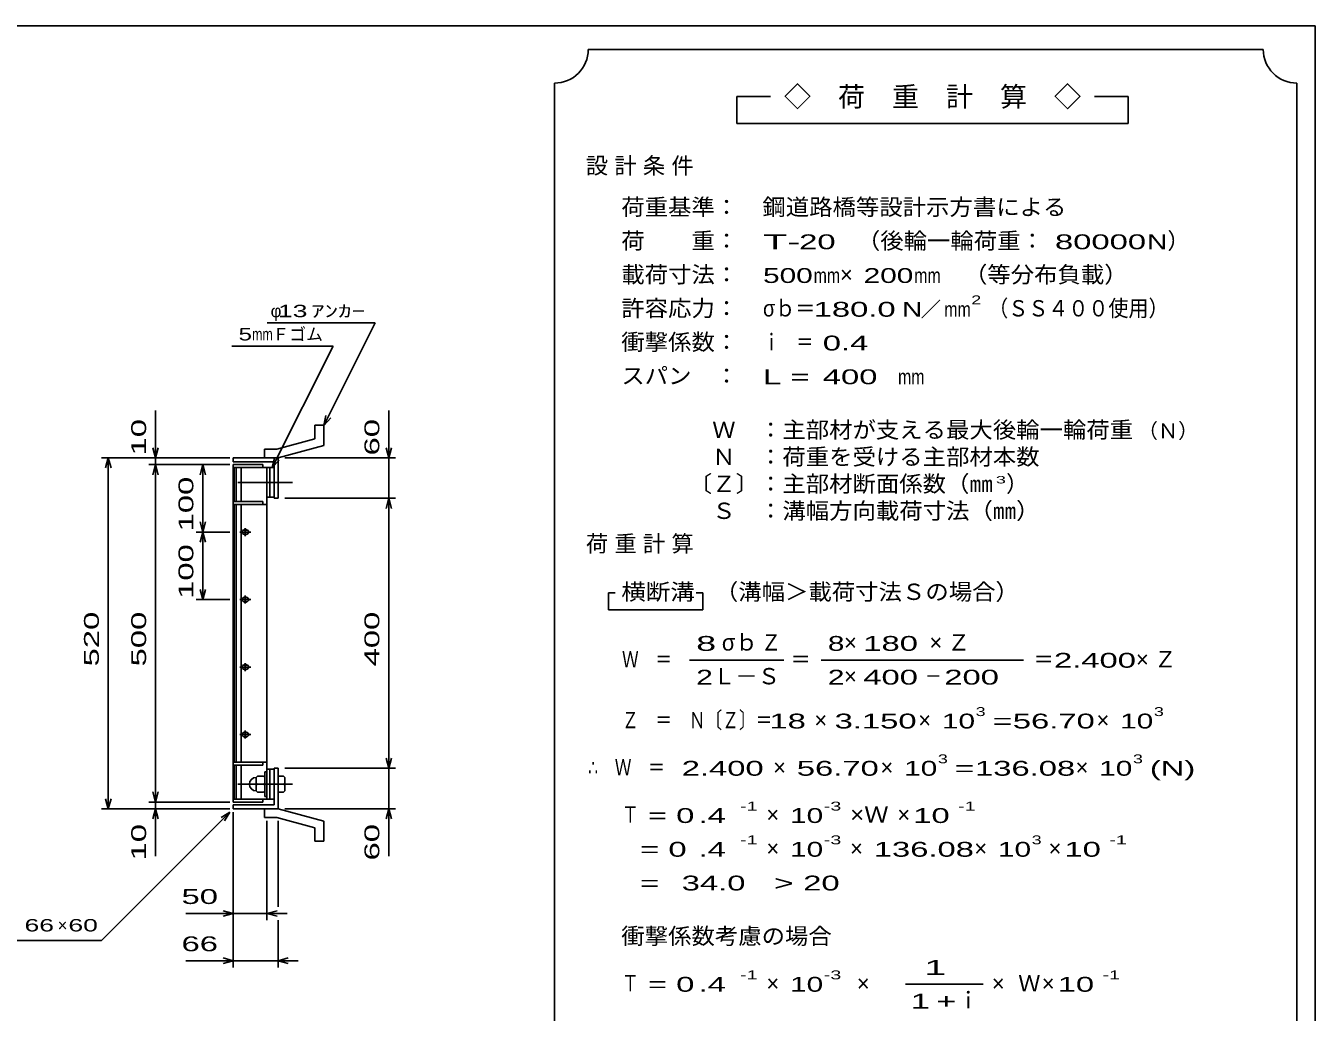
# Model space of a CAD drawing. Units: millimetres, scale not verified. Extents: x -1820 to 1731, y -1282 to 1054.
# Drawn here: x -179 to 1731, y -408 to 1054 of the extents above; entities that cross this region are included whole.
import ezdxf
from ezdxf.enums import TextEntityAlignment as Align

# ---------------------------------------------------------------- set-up
doc = ezdxf.new("R2010")
doc.units = ezdxf.units.MM
doc.header["$LTSCALE"] = 10
doc.linetypes.add('CHAIN', pattern=[18.5, 12, -1.5, 3.5, -1.5])
for name, color, linetype, lineweight in [('0_2', 150, 'Continuous', 25), ('16', 3, 'Continuous', 25), ('19', 6, 'Continuous', 25), ('22', 2, 'Continuous', 25)]:
    doc.layers.add(name, color=color, linetype=linetype, lineweight=lineweight)
doc.styles.add('ベクトル', font='')
doc.styles.get('ベクトル').set_extended_font_data('ベクトル')

msp = doc.modelspace()

# ---------------------------------------------------------------- linework, layer by layer
at = {"layer": '0_2'}
for p, q in [((-1729, 1053.5), (1731, 1053.5)), ((1731, 1053.5), (1731, -1146.5))]:
    msp.add_line(p, q, dxfattribs=at)
at = {"layer": '16'}
for p, q in [((128, 403.5), (172, 403.5)), ((128, 399), (128, 403.5)), ((172, 399), (172, 403.5)), ((128, 399), (172, 399)), ((128, -92), (128, 399)), ((128, 399), (178, 399)), ((129.5, 349), (129.5, 399)), ((132.5, 349), (132.5, 399)), ((140, 349), (140, 399)), ((178, -92), (178, 399)), ((178, 399), (182.5, 399)), ((182.5, 399), (182.5, 355)), ((188.5, 399), (182.5, 399)), ((188.5, 355), (188.5, 399)), ((128, 344.5), (128, 349)), ((128, 349), (172, 349)), ((128, 344.5), (178, 344.5)), ((129.5, -37.5), (129.5, 344.5)), ((132.5, -37.5), (132.5, 344.5)), ((140, -37.5), (140, 344.5)), ((172, 344.5), (172, 349)), ((182.5, 355), (178, 355)), ((182.5, 355), (188.5, 355)), ((144, 306.5), (148, 306.5)), ((146, 297.5), (146, 309.5)), ((138, 303.5), (154, 303.5)), ((144, 300.5), (148, 300.5)), ((138, 203.5), (154, 203.5)), ((144, 206.5), (148, 206.5)), ((144, 200.5), (148, 200.5)), ((146, 197.5), (146, 209.5)), ((138, 103.5), (154, 103.5)), ((144, 106.5), (148, 106.5)), ((144, 100.5), (148, 100.5)), ((146, 97.5), (146, 109.5)), ((138, 3.5), (154, 3.5)), ((144, 6.5), (148, 6.5)), ((144, 0.5), (148, 0.5)), ((146, -2.5), (146, 9.5)), ((128, -42), (128, -37.5)), ((128, -37.5), (178, -37.5)), ((172, -42), (172, -37.5)), ((128, -42), (172, -42)), ((129.5, -92), (129.5, -42)), ((132.5, -92), (132.5, -42)), ((140, -92), (140, -42)), ((175, -88.5), (175, -51.5)), ((175, -51.5), (178, -51.5)), ((182.5, -48), (178, -48)), ((178, -51.5), (178, -88.5)), ((182.5, -92), (182.5, -48)), ((182.5, -48), (188.5, -48)), ((188.5, -48), (188.5, -92)), ((164, -58), (162, -60)), ((162, -60), (162, -80)), ((162, -68), (164, -70)), ((164, -70), (162, -72)), ((173, -58), (164, -58)), ((173, -70), (164, -70)), ((175, -60), (173, -58)), ((173, -70), (175, -68)), ((175, -72), (173, -70)), ((128, -92), (172, -92)), ((128, -96.5), (128, -92)), ((128, -92), (178, -92)), ((162, -80), (164, -82)), ((164, -82), (173, -82)), ((172, -96.5), (172, -92)), ((173, -82), (175, -80)), ((178, -88.5), (175, -88.5)), ((178, -92), (182.5, -92)), ((188.5, -92), (182.5, -92)), ((128, -96.5), (172, -96.5))]:
    msp.add_line(p, q, dxfattribs=at)
at = {"layer": '16', "linetype": 'CHAIN'}
for p, q in [((135, 377), (216, 377)), ((135, -70), (216, -70))]:
    msp.add_line(p, q, dxfattribs=at)
at = {"layer": '16'}
for centre, radius, start, end in [((144, 303.5), 3, 90, 270), ((146, 303.5), 4, 46.6, 133.4), ((148, 303.5), 3, 270, 90), ((146, 303.5), 4, 226.6, 313.4), ((144, 203.5), 3, 90, 270), ((146, 203.5), 4, 46.6, 133.4), ((146, 203.5), 4, 226.6, 313.4), ((148, 203.5), 3, 270, 90), ((144, 103.5), 3, 90, 270), ((146, 103.5), 4, 46.6, 133.4), ((146, 103.5), 4, 226.6, 313.4), ((148, 103.5), 3, 270, 90), ((144, 3.5), 3, 90, 270), ((146, 3.5), 4, 46.6, 133.4), ((146, 3.5), 4, 226.6, 313.4), ((148, 3.5), 3, 270, 90), ((162, -70), 10, 90, 270)]:
    msp.add_arc(centre, radius, start, end, dxfattribs=at)
at = {"layer": '19'}
for p, q in [((249.11, 461.62), (262.11, 461.62)), ((249.11, 441.6), (249.11, 461.62)), ((262.11, 431.62), (262.11, 461.62)), ((249.11, 441.6), (192.78, 426.51)), ((174.49, 426.51), (192.78, 426.51)), ((174.49, 413.51), (174.49, 426.51)), ((194.5, 413.5), (262.11, 431.62)), ((128, 407.5), (128, 413.5)), ((128, 413.5), (194.5, 413.5)), ((188.5, 407.5), (128, 407.5)), ((174.5, 413.5), (194.5, 413.5)), ((188.5, 353.5), (188.5, 407.5)), ((194.5, 413.5), (194.5, 353.5)), ((194.5, 353.5), (188.5, 353.5)), ((194.5, -46.5), (188.5, -46.5)), ((188.5, -46.5), (188.5, -100.5)), ((194.5, -106.5), (194.5, -46.5)), ((202.5, -58), (194.5, -58)), ((194.5, -58), (194.5, -82)), ((194.5, -70), (202.5, -70)), ((204.5, -60), (202.5, -58)), ((204.5, -68), (202.5, -70)), ((202.5, -70), (204.5, -72)), ((204.5, -80), (204.5, -60)), ((194.5, -82), (202.5, -82)), ((202.5, -82), (204.5, -80)), ((128, -100.5), (128, -106.5)), ((188.5, -100.5), (128, -100.5)), ((128, -106.5), (194.5, -106.5)), ((174.49, -119.51), (174.49, -106.51)), ((174.5, -106.5), (194.5, -106.5)), ((194.5, -106.5), (262.11, -124.62)), ((174.49, -119.51), (192.78, -119.51)), ((249.11, -134.6), (192.78, -119.51)), ((262.11, -154.62), (262.11, -124.62)), ((249.11, -154.62), (249.11, -134.6)), ((249.11, -154.62), (262.11, -154.62))]:
    msp.add_line(p, q, dxfattribs=at)
at = {"layer": '22', "color": 4}
for p, q in [((1654, 1018.5), (654, 1018.5)), ((604, 968.5), (604, -581.5)), ((1704, -581.5), (1704, 968.5)), ((924, 948.5), (874, 948.5)), ((874, 948.5), (874, 908.5)), ((1454, 948.5), (1404, 948.5)), ((1454, 908.5), (1454, 948.5)), ((874, 908.5), (1454, 908.5)), ((178.5, 613.5), (338.5, 613.5)), ((262.5, 461.5), (338.5, 613.5)), ((126, 579), (276, 579)), ((186, 399), (276, 579)), ((13, 413.5), (13, 483.5)), ((358.5, 413.5), (358.5, 483.5)), ((262.5, 461.5), (265.5, 476.1)), ((262.5, 461.5), (272.5, 472.5)), ((13, 413.5), (9, 428.5)), ((17, 428.5), (13, 413.5)), ((358.5, 413.5), (354.5, 428.5)), ((358.5, 413.5), (362.5, 428.5)), ((-67, 413.5), (123, 413.5)), ((-61, 398.5), (-57, 413.5)), ((-53, 398.5), (-57, 413.5)), ((-57, -106.5), (-57, 413.5)), ((123, 413.5), (3, 413.5)), ((3, 403.5), (123, 403.5)), ((9, 388.5), (13, 403.5)), ((13, 413.5), (13, 403.5)), ((17, 388.5), (13, 403.5)), ((13, -96.5), (13, 403.5)), ((123, 403.5), (73, 403.5)), ((83, 403.5), (79, 388.5)), ((87, 388.5), (83, 403.5)), ((83, 403.5), (83, 303.5)), ((186, 399), (189, 413.6)), ((186, 399), (196, 410)), ((204.5, 413.5), (368.5, 413.5)), ((358.5, 353.5), (358.5, 413.5)), ((204.5, 353.5), (368.5, 353.5)), ((354.5, 338.5), (358.5, 353.5)), ((362.5, 338.5), (358.5, 353.5)), ((358.5, -46.5), (358.5, 353.5)), ((83, 303.5), (79, 318.5)), ((87, 318.5), (83, 303.5)), ((73, 303.5), (123, 303.5)), ((83, 303.5), (79, 288.5)), ((87, 288.5), (83, 303.5)), ((83, 303.5), (83, 203.5)), ((83, 203.5), (79, 218.5)), ((87, 218.5), (83, 203.5)), ((694, 213.5), (684, 213.5)), ((684, 213.5), (684, 188.5)), ((824, 213.5), (814, 213.5)), ((824, 188.5), (824, 213.5)), ((73, 203.5), (123, 203.5)), ((684, 188.5), (824, 188.5)), ((804, 113.5), (944, 113.5)), ((999, 113.5), (1299, 113.5)), ((358.5, -46.5), (354.5, -31.5)), ((358.5, -46.5), (362.5, -31.5)), ((204.5, -46.5), (368.5, -46.5)), ((358.5, -106.5), (358.5, -46.5)), ((-57, -106.5), (-61, -91.5)), ((-57, -106.5), (-53, -91.5)), ((13, -96.5), (9, -81.5)), ((13, -96.5), (17, -81.5)), ((-67, -106.5), (123, -106.5)), ((-67, -301.5), (123, -111.5)), ((3, -96.5), (123, -96.5)), ((3, -106.5), (123, -106.5)), ((9, -121.5), (13, -106.5)), ((13, -106.5), (13, -96.5)), ((17, -121.5), (13, -106.5)), ((13, -176.5), (13, -106.5)), ((110, -119.5), (123, -111.5)), ((115, -124.5), (123, -111.5)), ((128, -271.5), (128, -111.5)), ((128, -341.5), (128, -111.5)), ((204.5, -106.5), (368.5, -106.5)), ((354.5, -121.5), (358.5, -106.5)), ((362.5, -121.5), (358.5, -106.5)), ((358.5, -176.5), (358.5, -106.5)), ((178, -271.5), (178, -124.5)), ((194.5, -251.5), (194.5, -124.5)), ((58, -261.5), (128, -261.5)), ((128, -261.5), (113, -257.5)), ((113, -265.5), (128, -261.5)), ((128, -261.5), (178, -261.5)), ((178, -261.5), (193, -257.5)), ((193, -265.5), (178, -261.5)), ((178, -261.5), (208, -261.5)), ((194.5, -341.5), (194.5, -271.5)), ((-267, -301.5), (-67, -301.5)), ((58, -331.5), (128, -331.5)), ((128, -331.5), (113, -327.5)), ((113, -335.5), (128, -331.5)), ((128, -331.5), (194.5, -331.5)), ((194.5, -331.5), (209.5, -327.5)), ((209.5, -335.5), (194.5, -331.5)), ((194.5, -331.5), (224.5, -331.5)), ((1124, -366.5), (1239, -366.5))]:
    msp.add_line(p, q, dxfattribs=at)
for centre, start, end in [((604, 1018.5), 270, 0), ((1704, 1018.5), 180, 270)]:
    msp.add_arc(centre, 50, start, end, dxfattribs=at)

# ---------------------------------------------------------------- texts
at = {"layer": '22', "style": 'ベクトル'}
for s, height, p in [('◇\u3000荷\u3000重\u3000計\u3000算\u3000◇', 29.33, (944, 948.5)), ('）', 24.19, (1512, 735)), ('×', 24.19, (1027, 685)), ('φ', 18.33, (183.5, 631)), ('／', 21.99, (1146.5, 633.5)), ('Ｆゴム', 18.33, (186, 596.5)), ('（Ｎ）', 21.99, (1468, 453.5)), ('）', 24.19, (1273, 375)), ('σｂ', 24.19, (852, 140)), ('×', 24.19, (1033, 140)), ('Ｌ－Ｓ', 24.19, (839, 90)), ('×', 24.19, (1033, 90)), ('×', 24.19, (989, 25)), ('×', 24.19, (1143, 25)), ('×', 24.19, (1407, 25)), ('×', 24.19, (928, -45)), ('×', 24.19, (1087, -45)), ('×', 24.19, (1376, -45)), ('×', 24.19, (918, -115)), ('×', 24.19, (1112, -115)), ('×', 24.19, (918, -165)), ('×', 24.19, (1042, -165)), ('×', 24.19, (1226, -165)), ('×', 24.19, (1336, -165)), ('×', 18.33, (-132, -279)), ('×', 24.19, (918, -365)), ('×', 24.19, (1052, -365)), ('×', 24.19, (1252, -365)), ('Ｗ', 24.19, (1291, -365)), ('×', 24.19, (1326, -365)), ('ｉ', 24.19, (1200.5, -390))]:
    msp.add_text(s, height=height, dxfattribs=at).set_placement(p, align=Align.MIDDLE_LEFT)
for s, height, width, p in [('荷重基準：\u3000', 24.19, 1.05, (703, 785)), ('鋼道路橋等設計示方書による', 24.19, 1.05, (912, 785)), ('荷\u3000\u3000重：\u3000', 24.19, 1.05, (703, 735)), ('（後輪一輪荷重：', 24.19, 1.05, (1052, 735)), ('T-', 21.99, 2, (913, 733.5)), (' 20 ', 21.99, 1.65, (953, 733.5)), (' 80000', 21.99, 1.65, (1332, 733.5)), ('N', 21.99, 1.4, (1482, 733.5)), ('載荷寸法：\u3000', 24.19, 1.05, (703, 685)), ('500', 21.99, 1.5, (913, 683.5)), ('mm', 21.99, 0.8, (988, 683.5)), ('200', 21.99, 1.5, (1062, 683.5)), ('mm', 21.99, 0.8, (1137, 683.5)), ('\u3000（等分布負載）', 24.19, 1.05, (1176, 685)), ('許容応力：\u3000', 24.19, 1.05, (703, 635)), ('2', 13.2, 1.5, (1221.5, 647.5)), ('（ＳＳ４００使用）', 24.19, 0.9, (1246.5, 635)), (' 13 ', 18.33, 1.6, (183.5, 631)), ('ｱﾝｶｰ', 18.33, 1.6, (243.5, 631)), ('σｂ＝', 24.19, 0.9, (913, 635)), ('180.0', 21.99, 1.65, (988, 633.5)), ('N', 21.99, 1.4, (1119, 633.5)), ('mm', 21.99, 0.8, (1181.5, 633.5)), ('5', 18.33, 1.45, (136, 596.5)), ('mm', 18.33, 0.75, (156, 596.5)), ('衝撃係数：\u3000', 24.19, 1.05, (703, 585)), ('ｉ\u3000＝', 24.19, 0.75, (913, 585)), (' 0.4', 21.99, 1.65, (988, 583.5)), ('スパン\u3000：\u3000', 24.19, 1.05, (703, 535)), ('L =', 21.99, 1.65, (913, 533.5)), (' 400 ', 21.99, 1.65, (988, 533.5)), ('mm', 21.99, 0.8, (1113, 533.5)), ('\u3000Ｗ\u3000：主部材が支える最大後輪一輪荷重', 24.19, 1.05, (803, 455)), ('\u3000Ｎ\u3000：荷重を受ける主部材本数', 24.19, 1.05, (803, 415)), ('〔Ｚ〕：主部材断面係数（㎜', 24.19, 1.05, (803, 375)), ('3', 11, 1.8, (1258, 381)), ('\u3000Ｓ\u3000：溝幅方向載荷寸法（㎜）', 24.19, 1.05, (803, 335)), ('横断溝', 24.19, 1.1, (703, 215)), ('\u3000（溝幅＞載荷寸法Ｓの場合）', 24.19, 1.05, (807, 215)), ('8', 21.99, 1.8, (814, 138.5)), ('Ｚ', 24.19, 0.9, (910, 140)), ('8', 21.99, 1.5, (1009, 138.5)), (' 180 ', 21.99, 1.65, (1048, 138.5)), ('Ｗ\u3000＝', 24.19, 0.75, (704, 115)), ('＝', 24.19, 0.9, (954, 115)), ('＝', 24.19, 0.9, (1314, 115)), ('2.400', 21.99, 1.65, (1344, 113.5)), ('2', 21.99, 1.5, (814, 88.5)), ('2', 21.99, 1.5, (1009, 88.5)), (' 400 ', 21.99, 1.65, (1048, 88.5)), (' 200 ', 21.99, 1.65, (1168, 88.5)), ('－', 24.19, 0.75, (1153, 90)), ('Ｚ\u3000＝\u3000Ｎ〔Ｚ〕＝', 24.19, 0.75, (704, 25)), ('3', 13.2, 1.5, (1228, 37.5)), ('3', 13.2, 1.5, (1492, 37.5)), (' 18 ', 21.99, 1.65, (909, 23.5)), ('3.150', 21.99, 1.65, (1019, 23.5)), ('10', 21.99, 1.5, (1178, 23.5)), ('=', 21.99, 1.7, (1253, 23.5)), ('56.70', 21.99, 1.65, (1283, 23.5)), ('10', 21.99, 1.5, (1442, 23.5)), ('∴\u3000Ｗ\u3000＝', 24.19, 0.75, (654, -45)), (' 2.400', 21.99, 1.65, (779, -46.5)), ('56.70', 21.99, 1.65, (963, -46.5)), ('10', 21.99, 1.5, (1122, -46.5)), ('3', 13.2, 1.5, (1172, -32.5)), ('136.08', 21.99, 1.65, (1227, -46.5)), ('10', 21.99, 1.5, (1411, -46.5)), ('3', 13.2, 1.5, (1461, -32.5)), ('(N)', 21.99, 1.65, (1486, -46.5)), ('=', 21.99, 1.7, (1197, -46.5)), ('Ｔ', 24.19, 0.75, (704, -115)), (' = 0', 21.99, 1.65, (729, -116.5)), (' .4 ', 21.99, 1.65, (804, -116.5)), ('-1', 13.2, 1.65, (879, -102.5)), ('10', 21.99, 1.5, (953, -116.5)), ('-3', 13.2, 1.65, (1003, -102.5)), ('×Ｗ', 24.19, 1.1, (1042, -115)), (' 10 ', 21.99, 1.65, (1122, -116.5)), ('-1', 13.2, 1.65, (1202, -102.5)), ('-1', 13.2, 1.65, (879, -152.5)), ('-3', 13.2, 1.65, (1003, -152.5)), ('3', 13.2, 1.5, (1311, -152.5)), ('-1', 13.2, 1.65, (1426, -152.5)), ('  = 0', 21.99, 1.65, (704, -166.5)), (' .4 ', 21.99, 1.65, (804, -166.5)), ('10', 21.99, 1.5, (953, -166.5)), ('136.08', 21.99, 1.65, (1077, -166.5)), ('10', 21.99, 1.5, (1261, -166.5)), (' 10 ', 21.99, 1.65, (1346, -166.5)), (' 34.0', 21.99, 1.65, (779, -216.5)), ('>', 21.99, 1.7, (929, -216.5)), (' 20 ', 21.99, 1.65, (959, -216.5)), (' 50 ', 21.99, 1.65, (38, -236.5)), ('  =', 21.99, 1.65, (704, -216.5)), (' 66 ', 18.33, 1.6, (-192, -279)), (' 60 ', 18.33, 1.6, (-127, -279)), ('衝撃係数考慮の場合', 24.19, 1.05, (703, -295)), (' 66 ', 21.99, 1.65, (38, -306.5)), ('Ｔ', 24.19, 0.75, (704, -365)), (' = 0', 21.99, 1.65, (729, -366.5)), (' .4 ', 21.99, 1.65, (804, -366.5)), ('-1', 13.2, 1.65, (879, -352.5)), ('10', 21.99, 1.5, (953, -366.5)), ('-3', 13.2, 1.65, (1003, -352.5)), (' 10 ', 21.99, 1.65, (1336, -366.5)), ('-1', 13.2, 1.65, (1416, -352.5))]:
    msp.add_text(s, height=height, dxfattribs=dict(at, width=width)).set_placement(p, align=Align.MIDDLE_LEFT)
at = {"layer": '22', "style": 'ベクトル', "width": 1.65}
for s, p in [(' 10 ', (-12, 403.5)), (' 60 ', (333.5, 403.5)), (' 100 ', (58, 291)), (' 100 ', (58, 191)), (' 520 ', (-82, 91)), (' 500 ', (-12, 91)), (' 400 ', (333.5, 91)), (' 10 ', (-12, -196.5)), (' 60 ', (333.5, -196.5))]:
    msp.add_text(s, height=21.99, rotation=90, dxfattribs=at).set_placement(p, align=Align.MIDDLE_LEFT)
at = {"layer": '22', "attachment_point": 4, "style": 'ベクトル'}
for s, insert, char_height in [('\\T1.28;設計条件', (650.5, 845), 24.19), ('\\T1.28;荷重計算', (650.5, 285), 24.19), ('\\T1.42;×Ｚ', (1159.5, 140), 24.19), ('\\T1.42;×Ｚ', (1465.5, 115), 24.19), ('\\T1.25;\\W2;\\~1\\~', (1131.5, -341.5), 21.99), ('\\T1.33;\\W1.75;1+', (1131.5, -391.5), 21.99)]:
    msp.add_mtext(s, dxfattribs=dict(at, insert=insert, char_height=char_height))

doc.saveas('drawing.dxf')
